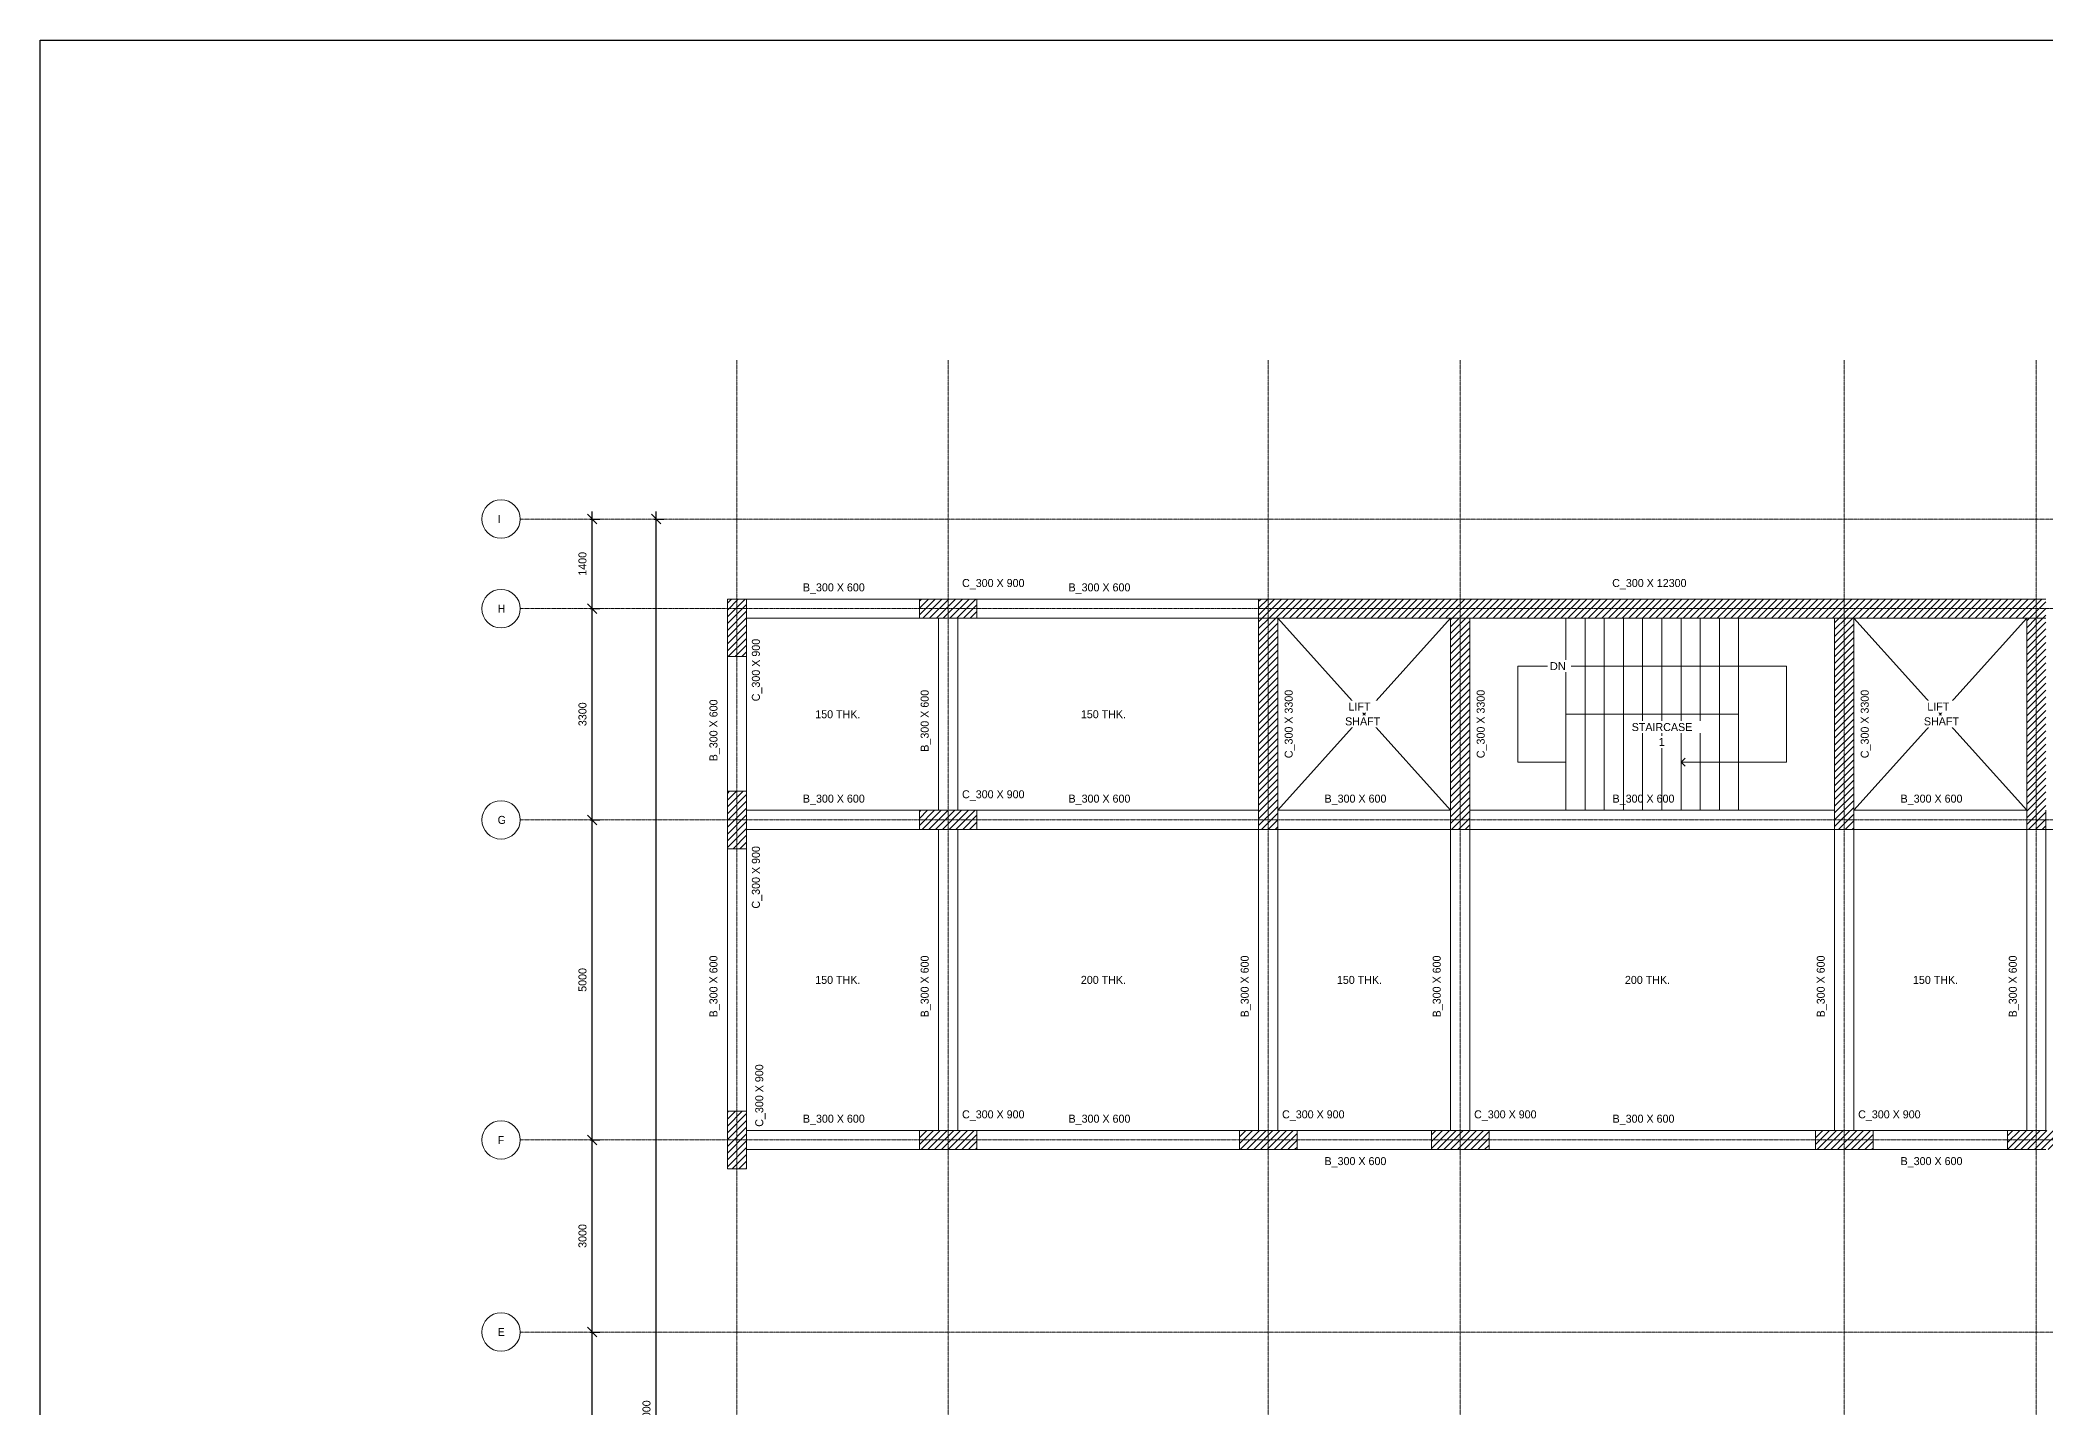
# Model space of a CAD drawing. Header units: millimetres. Extents: x -12446 to 395154, y -7552 to 35181.
# Drawn here: x 281025 to 312362, y 13815 to 35181 of the extents above; entities that cross this region are included whole.
import ezdxf

# ---------------------------------------------------------------- set-up
doc = ezdxf.new("R2010")
doc.units = ezdxf.units.MM
doc.header["$PDMODE"] = 35
doc.linetypes.add('Grid Line', pattern=[22.225, 12.7, -3.175, 3.175, -3.175])
doc.linetypes.add('Overhead', pattern=[3.96875, 2.38125, -1.5875])
for name, color, linetype, lineweight in [('A-ANNO-DIMS', 211, 'Continuous', 9), ('A-CUTOUT', 12, 'Continuous', 18), ('A-FLOR', 192, 'Continuous', 18), ('A-FLOR-IDEN', 11, 'Continuous', 9), ('Boundary', 40, 'Continuous', 30), ('G-ANNO-TEXT', 231, 'Continuous', 9), ('Origin', 40, 'Continuous', 30), ('S-BEAM', 12, 'Continuous', 18), ('S-BEAM-IDEN', 2, 'Continuous', 9), ('S-COLS', 52, 'Continuous', 18), ('S-COLS-IDEN', 171, 'Continuous', 9), ('S-GRID', 1, 'Continuous', 9), ('S-GRID-IDEN', 1, 'Continuous', 9), ('S-STRS', 31, 'Continuous', 18), ('S-STRS-ANNO', 31, 'Continuous', 18), ('S-STRS-IDEN', 31, 'Continuous', 18)]:
    doc.layers.add(name, color=color, linetype=linetype, lineweight=lineweight)
doc.styles.add('Arial', font='arial.ttf', dxfattribs={"height": 125})
doc.styles.add('JetBrains Mono', font='JetBrainsMono-VariableFont_wght.ttf', dxfattribs={"height": 125})
doc.dimstyles.new('Diagonal_-_2_5mm_JetBrains_Mono', dxfattribs={"dimscale": 304.8, "dimtxt": 176.918969, "dimasz": 0.492126, "dimexe": 0.393701, "dimexo": 0.246063, "dimgap": 0.287073, "dimtad": 1, "dimdec": 0, "dimzin": 0, "dimdsep": 46, "dimtxsty": 'JetBrains Mono', "dimblk1": 'OBLIQUE', "dimblk2": 'OBLIQUE', "dimsah": 1, "dimcen": 0.09, "dimdle": 0.393701, "dimazin": 0, "dimtfac": 1, "dimtdec": 4, "dimtix": 1, "dimtmove": 0, "dimatfit": 3, "dimfxl": 1, "dimtvp": 1, "dimtfill": 1, "dimtolj": 1, "dimtzin": 0, "dimarcsym": 2})
pattern_1 = [(45, (292212.27, 0), (-53.03301, 53.03301), [])]

# ---------------------------------------------------------------- blocks, each defined once
blk = doc.blocks.new('Grid - M_Grid Head - Circle-24584-01 1st Floor Lvl_')
at = {"layer": 'S-GRID-IDEN'}
blk.add_circle((0, 0), 6, dxfattribs=at)
blk = doc.blocks.new('_Oblique')
at = {"color": 0, "linetype": 'ByBlock', "lineweight": -2}
blk.add_line((-0.5, -0.5), (0.5, 0.5), dxfattribs=at)
blk = doc.blocks.new('*D98')
at = {"layer": 'A-ANNO-DIMS', "color": 0, "lineweight": -2, "transparency": 16777216}
for p, q in [((289650, 10880), (289650, 15120)), ((289619, 15000), (289770, 15000)), ((289619, 11000), (289770, 11000))]:
    blk.add_line(p, q, dxfattribs=at)
at = {"layer": 'Defpoints', "color": 0, "transparency": 16777216}
for p in [(289544, 15000), (289650, 15000), (289544, 11000)]:
    blk.add_point(p, dxfattribs=at)
at = {"layer": 'A-ANNO-DIMS', "color": 0, "lineweight": -2, "transparency": 16777216, "xscale": 150, "yscale": 150, "zscale": 150}
for p, rotation in [((289650, 15000), 90), ((289650, 11000), 270)]:
    blk.add_blockref('_Oblique', p, dxfattribs=dict(at, rotation=rotation))
at = {"layer": 'A-ANNO-DIMS', "color": 0, "transparency": 16777216, "insert": (289499, 13000), "char_height": 125, "width": 496.29, "attachment_point": 5, "rotation": 90, "style": 'JetBrains Mono', "bg_fill": 3, "box_fill_scale": 1.1, "bg_fill_color": 9, "bg_fill_true_color": 13158600, "bg_fill_transparency": 0}
blk.add_mtext('\\A1;4000', dxfattribs=at)
blk = doc.blocks.new('*D99')
at = {"layer": 'A-ANNO-DIMS', "color": 0, "lineweight": -2, "transparency": 16777216}
for p, q in [((289619, 18000), (289770, 18000)), ((289650, 14880), (289650, 18120)), ((289619, 15000), (289770, 15000))]:
    blk.add_line(p, q, dxfattribs=at)
at = {"layer": 'Defpoints', "color": 0, "transparency": 16777216}
for p in [(289544, 18000), (289650, 18000), (289544, 15000)]:
    blk.add_point(p, dxfattribs=at)
at = {"layer": 'A-ANNO-DIMS', "color": 0, "lineweight": -2, "transparency": 16777216, "xscale": 150, "yscale": 150, "zscale": 150}
for p, rotation in [((289650, 18000), 90), ((289650, 15000), 270)]:
    blk.add_blockref('_Oblique', p, dxfattribs=dict(at, rotation=rotation))
at = {"layer": 'A-ANNO-DIMS', "color": 0, "transparency": 16777216, "insert": (289499, 16500), "char_height": 125, "width": 496.29, "attachment_point": 5, "rotation": 90, "style": 'JetBrains Mono', "bg_fill": 3, "box_fill_scale": 1.1, "bg_fill_color": 9, "bg_fill_true_color": 13158600, "bg_fill_transparency": 0}
blk.add_mtext('\\A1;3000', dxfattribs=at)
blk = doc.blocks.new('*D100')
at = {"layer": 'A-ANNO-DIMS', "color": 0, "lineweight": -2, "transparency": 16777216}
for p, q in [((289619, 23000), (289770, 23000)), ((289650, 17880), (289650, 23120)), ((289619, 18000), (289770, 18000))]:
    blk.add_line(p, q, dxfattribs=at)
at = {"layer": 'Defpoints', "color": 0, "transparency": 16777216}
for p in [(289544, 23000), (289650, 23000), (289544, 18000)]:
    blk.add_point(p, dxfattribs=at)
at = {"layer": 'A-ANNO-DIMS', "color": 0, "lineweight": -2, "transparency": 16777216, "xscale": 150, "yscale": 150, "zscale": 150}
for p, rotation in [((289650, 23000), 90), ((289650, 18000), 270)]:
    blk.add_blockref('_Oblique', p, dxfattribs=dict(at, rotation=rotation))
at = {"layer": 'A-ANNO-DIMS', "color": 0, "transparency": 16777216, "insert": (289499, 20500), "char_height": 125, "width": 496.29, "attachment_point": 5, "rotation": 90, "style": 'JetBrains Mono', "bg_fill": 3, "box_fill_scale": 1.1, "bg_fill_color": 9, "bg_fill_true_color": 13158600, "bg_fill_transparency": 0}
blk.add_mtext('\\A1;5000', dxfattribs=at)
blk = doc.blocks.new('*D101')
at = {"layer": 'A-ANNO-DIMS', "color": 0, "lineweight": -2, "transparency": 16777216}
for p, q in [((289650, 22880), (289650, 26420)), ((289619, 26300), (289770, 26300)), ((289619, 23000), (289770, 23000))]:
    blk.add_line(p, q, dxfattribs=at)
at = {"layer": 'Defpoints', "color": 0, "transparency": 16777216}
for p in [(289544, 26300), (289650, 26300), (289544, 23000)]:
    blk.add_point(p, dxfattribs=at)
at = {"layer": 'A-ANNO-DIMS', "color": 0, "lineweight": -2, "transparency": 16777216, "xscale": 150, "yscale": 150, "zscale": 150}
for p, rotation in [((289650, 26300), 90), ((289650, 23000), 270)]:
    blk.add_blockref('_Oblique', p, dxfattribs=dict(at, rotation=rotation))
at = {"layer": 'A-ANNO-DIMS', "color": 0, "transparency": 16777216, "insert": (289499, 24650), "char_height": 125, "width": 496.29, "attachment_point": 5, "rotation": 90, "style": 'JetBrains Mono', "bg_fill": 3, "box_fill_scale": 1.1, "bg_fill_color": 9, "bg_fill_true_color": 13158600, "bg_fill_transparency": 0}
blk.add_mtext('\\A1;3300', dxfattribs=at)
blk = doc.blocks.new('*D102')
at = {"layer": 'A-ANNO-DIMS', "color": 0, "lineweight": -2, "transparency": 16777216}
for p, q in [((289619, 27700), (289770, 27700)), ((289650, 26180), (289650, 27820)), ((289619, 26300), (289770, 26300))]:
    blk.add_line(p, q, dxfattribs=at)
at = {"layer": 'Defpoints', "color": 0, "transparency": 16777216}
for p in [(289544, 27700), (289650, 27700), (289544, 26300)]:
    blk.add_point(p, dxfattribs=at)
at = {"layer": 'A-ANNO-DIMS', "color": 0, "lineweight": -2, "transparency": 16777216, "xscale": 150, "yscale": 150, "zscale": 150}
for p, rotation in [((289650, 27700), 90), ((289650, 26300), 270)]:
    blk.add_blockref('_Oblique', p, dxfattribs=dict(at, rotation=rotation))
at = {"layer": 'A-ANNO-DIMS', "color": 0, "transparency": 16777216, "insert": (289499, 27000), "char_height": 125, "width": 496.29, "attachment_point": 5, "rotation": 90, "style": 'JetBrains Mono', "bg_fill": 3, "box_fill_scale": 1.1, "bg_fill_color": 9, "bg_fill_true_color": 13158600, "bg_fill_transparency": 0}
blk.add_mtext('\\A1;1400', dxfattribs=at)
blk = doc.blocks.new('*D103')
at = {"layer": 'A-ANNO-DIMS', "color": 0, "lineweight": -2, "transparency": 16777216}
for p, q in [((290619, 27700), (290770, 27700)), ((290650, -420), (290650, 27820)), ((290619, -300), (290770, -300))]:
    blk.add_line(p, q, dxfattribs=at)
at = {"layer": 'Defpoints', "color": 0, "transparency": 16777216}
for p in [(290544, 27700), (290650, 27700), (290544, -300)]:
    blk.add_point(p, dxfattribs=at)
at = {"layer": 'A-ANNO-DIMS', "color": 0, "lineweight": -2, "transparency": 16777216, "xscale": 150, "yscale": 150, "zscale": 150}
for p, rotation in [((290650, 27700), 90), ((290650, -300), 270)]:
    blk.add_blockref('_Oblique', p, dxfattribs=dict(at, rotation=rotation))
at = {"layer": 'A-ANNO-DIMS', "color": 0, "transparency": 16777216, "insert": (290499, 13700), "char_height": 125, "width": 620.37, "attachment_point": 5, "rotation": 90, "style": 'JetBrains Mono', "bg_fill": 3, "box_fill_scale": 1.1, "bg_fill_color": 9, "bg_fill_true_color": 13158600, "bg_fill_transparency": 0}
blk.add_mtext('\\A1;28000', dxfattribs=at)

msp = doc.modelspace()

# ---------------------------------------------------------------- hatches: boundary and pattern name
at = {"layer": 'S-COLS'}
h = msp.add_hatch(dxfattribs=at)
h.set_pattern_fill('FP_1', color=8, style=0, pattern_type=2)
h.set_pattern_definition(pattern_1)
h.paths.add_polyline_path([(292062.3, 25550), (292062.3, 26450), (291762.3, 26450), (291762.3, 25550)])
h = msp.add_hatch(dxfattribs=at)
h.set_pattern_fill('FP_1', color=8, style=0, pattern_type=2)
h.set_pattern_definition(pattern_1)
h.paths.add_polyline_path([(295662.3, 26150), (295662.3, 26450), (294762.3, 26450), (294762.3, 26150), (295362.3, 26150)])
h = msp.add_hatch(dxfattribs=at)
h.set_pattern_fill('FP_1', color=8, style=0, pattern_type=2)
h.set_pattern_definition(pattern_1)
h.paths.add_polyline_path([(312362.3, 26150), (312362.3, 26450), (300062.3, 26450), (300062.3, 26150), (309944.6, 26150)])
h = msp.add_hatch(dxfattribs=at)
h.set_pattern_fill('FP_1', color=8, style=0, pattern_type=2)
h.set_pattern_definition(pattern_1)
h.paths.add_polyline_path([(300362.3, 22850), (300362.3, 26150), (300062.3, 26150), (300062.3, 22850)])
h = msp.add_hatch(dxfattribs=at)
h.set_pattern_fill('FP_1', color=8, style=0, pattern_type=2)
h.set_pattern_definition(pattern_1)
h.paths.add_polyline_path([(303362.3, 22850), (303362.3, 26150), (303062.3, 26150), (303062.3, 22850)])
h = msp.add_hatch(dxfattribs=at)
h.set_pattern_fill('FP_1', color=8, style=0, pattern_type=2)
h.set_pattern_definition(pattern_1)
h.paths.add_polyline_path([(309362.3, 22850), (309362.3, 26150), (309062.3, 26150), (309062.3, 22850)])
h = msp.add_hatch(dxfattribs=at)
h.set_pattern_fill('FP_1', color=8, style=0, pattern_type=2)
h.set_pattern_definition(pattern_1)
h.paths.add_polyline_path([(312362.3, 22850), (312362.3, 26150), (312062.3, 26150), (312062.3, 22850)])
h = msp.add_hatch(dxfattribs=at)
h.set_pattern_fill('FP_1', color=8, style=0, pattern_type=2)
h.set_pattern_definition(pattern_1)
h.paths.add_polyline_path([(292062.3, 22550), (292062.3, 23450), (291762.3, 23450), (291762.3, 22550)])
h = msp.add_hatch(dxfattribs=at)
h.set_pattern_fill('FP_1', color=8, style=0, pattern_type=2)
h.set_pattern_definition(pattern_1)
h.paths.add_polyline_path([(295662.3, 22850), (295662.3, 23150), (294762.3, 23150), (294762.3, 22850), (295362.3, 22850)])
h = msp.add_hatch(dxfattribs=at)
h.set_pattern_fill('FP_1', color=8, style=0, pattern_type=2)
h.set_pattern_definition(pattern_1)
h.paths.add_polyline_path([(292062.3, 17550), (292062.3, 18450), (291762.3, 18450), (291762.3, 17550)])
h = msp.add_hatch(dxfattribs=at)
h.set_pattern_fill('FP_1', color=8, style=0, pattern_type=2)
h.set_pattern_definition(pattern_1)
h.paths.add_polyline_path([(295362.3, 17850), (295662.3, 17850), (295662.3, 18150), (294762.3, 18150), (294762.3, 17850), (295062.3, 17850)])
h = msp.add_hatch(dxfattribs=at)
h.set_pattern_fill('FP_1', color=8, style=0, pattern_type=2)
h.set_pattern_definition(pattern_1)
h.paths.add_polyline_path([(300362.3, 17850), (300662.3, 17850), (300662.3, 18150), (299762.3, 18150), (299762.3, 17850), (300062.3, 17850)])
h = msp.add_hatch(dxfattribs=at)
h.set_pattern_fill('FP_1', color=8, style=0, pattern_type=2)
h.set_pattern_definition(pattern_1)
h.paths.add_polyline_path([(303362.3, 17850), (303662.3, 17850), (303662.3, 18150), (302762.3, 18150), (302762.3, 17850), (303062.3, 17850)])
h = msp.add_hatch(dxfattribs=at)
h.set_pattern_fill('FP_1', color=8, style=0, pattern_type=2)
h.set_pattern_definition(pattern_1)
h.paths.add_polyline_path([(309362.3, 17850), (309662.3, 17850), (309662.3, 18150), (308762.3, 18150), (308762.3, 17850), (309062.3, 17850)])
h = msp.add_hatch(dxfattribs=at)
h.set_pattern_fill('FP_1', color=8, style=0, pattern_type=2)
h.set_pattern_definition(pattern_1)
h.paths.add_polyline_path([(312362.3, 17850), (312662.3, 17850), (312662.3, 18150), (311762.3, 18150), (311762.3, 17850), (312062.3, 17850)])

# ---------------------------------------------------------------- linework, layer by layer
at = {"layer": 'A-CUTOUT'}
for p, q in [((300362.3, 26150), (303062.3, 23150)), ((300362.3, 23150), (303062.3, 26150)), ((309362.3, 26150), (312062.3, 23150)), ((309362.3, 23150), (312062.3, 26150))]:
    msp.add_line(p, q, dxfattribs=at)
at = {"layer": 'A-FLOR'}
for p, q in [((292062.3, 26450), (294762.3, 26450)), ((295062.3, 26150), (292062.3, 26150)), ((292062.3, 26150), (292062.3, 23150)), ((295062.3, 23150), (295062.3, 26150)), ((300062.3, 26150), (295362.3, 26150)), ((295362.3, 26150), (295362.3, 23150)), ((300062.3, 23150), (300062.3, 26150)), ((292062.3, 23150), (295062.3, 23150)), ((295362.3, 23150), (300062.3, 23150)), ((295062.3, 22850), (292062.3, 22850)), ((292062.3, 22850), (292062.3, 18150)), ((295062.3, 18150), (295062.3, 22850)), ((300062.3, 22850), (295362.3, 22850)), ((295362.3, 22850), (295362.3, 18150)), ((300062.3, 18150), (300062.3, 22850)), ((303062.3, 22850), (300362.3, 22850)), ((300362.3, 22850), (300362.3, 18150)), ((303062.3, 18150), (303062.3, 22850)), ((309062.3, 22850), (303362.3, 22850)), ((303362.3, 22850), (303362.3, 18150)), ((309062.3, 18150), (309062.3, 22850)), ((312062.3, 22850), (309362.3, 22850)), ((309362.3, 22850), (309362.3, 18150)), ((312062.3, 18150), (312062.3, 22850)), ((292062.3, 18150), (295062.3, 18150)), ((295362.3, 18150), (300062.3, 18150)), ((300362.3, 18150), (303062.3, 18150)), ((303362.3, 18150), (309062.3, 18150)), ((309362.3, 18150), (312062.3, 18150)), ((295062.3, 17850), (292062.3, 17850)), ((300062.3, 17850), (295362.3, 17850)), ((303062.3, 17850), (300362.3, 17850)), ((309062.3, 17850), (303362.3, 17850)), ((312062.3, 17850), (309362.3, 17850))]:
    msp.add_line(p, q, dxfattribs=at)
at = {"layer": 'Boundary'}
msp.add_lwpolyline([(281025.1, 35181.3), (329280.2, 35181.3), (329280.2, -7551.8), (281025.1, -7551.8)], close=True, dxfattribs=at)
at = {"layer": 'Origin'}
msp.add_point((300362.3, 26150), dxfattribs=at)
at = {"layer": 'S-BEAM'}
for p, q in [((292062.3, 26450), (292062.3, 26150)), ((294762.3, 26450), (292062.3, 26450)), ((294762.3, 26150), (294762.3, 26450)), ((295662.3, 26450), (295662.3, 26150)), ((300062.3, 26450), (295662.3, 26450)), ((300062.3, 26150), (300062.3, 26450)), ((292062.3, 26150), (294762.3, 26150)), ((295362.3, 26150), (295062.3, 26150)), ((295062.3, 26150), (295062.3, 23150)), ((295362.3, 23150), (295362.3, 26150)), ((295662.3, 26150), (300062.3, 26150)), ((292062.3, 25550), (291762.3, 25550)), ((291762.3, 25550), (291762.3, 23450)), ((292062.3, 23450), (292062.3, 25550)), ((291762.3, 23450), (292062.3, 23450)), ((292062.3, 23150), (292062.3, 22850)), ((294762.3, 23150), (292062.3, 23150)), ((294762.3, 22850), (294762.3, 23150)), ((295062.3, 23150), (295362.3, 23150)), ((295662.3, 23150), (295662.3, 22850)), ((300062.3, 23150), (295662.3, 23150)), ((300062.3, 22850), (300062.3, 23150)), ((300362.3, 23150), (300362.3, 22850)), ((303062.3, 23150), (300362.3, 23150)), ((303062.3, 22850), (303062.3, 23150)), ((303362.3, 23150), (303362.3, 22850)), ((309062.3, 23150), (303362.3, 23150)), ((309062.3, 22850), (309062.3, 23150)), ((309362.3, 23150), (309362.3, 22850)), ((312062.3, 23150), (309362.3, 23150)), ((312062.3, 22850), (312062.3, 23150)), ((312362.3, 23150), (312362.3, 22850)), ((292062.3, 22850), (294762.3, 22850)), ((295362.3, 22850), (295062.3, 22850)), ((295062.3, 22850), (295062.3, 18150)), ((295362.3, 18150), (295362.3, 22850)), ((295662.3, 22850), (300062.3, 22850)), ((300362.3, 22850), (300062.3, 22850)), ((300062.3, 22850), (300062.3, 18150)), ((300362.3, 18150), (300362.3, 22850)), ((300362.3, 22850), (303062.3, 22850)), ((303362.3, 22850), (303062.3, 22850)), ((303062.3, 22850), (303062.3, 18150)), ((303362.3, 18150), (303362.3, 22850)), ((303362.3, 22850), (309062.3, 22850)), ((309362.3, 22850), (309062.3, 22850)), ((309062.3, 22850), (309062.3, 18150)), ((309362.3, 18150), (309362.3, 22850)), ((309362.3, 22850), (312062.3, 22850)), ((312362.3, 22850), (312062.3, 22850)), ((312062.3, 22850), (312062.3, 18150)), ((312362.3, 18150), (312362.3, 22850)), ((312362.3, 22850), (316762.3, 22850)), ((292062.3, 22550), (291762.3, 22550)), ((291762.3, 22550), (291762.3, 18450)), ((292062.3, 18450), (292062.3, 22550)), ((291762.3, 18450), (292062.3, 18450)), ((292062.3, 18150), (292062.3, 17850)), ((294762.3, 18150), (292062.3, 18150)), ((294762.3, 17850), (294762.3, 18150)), ((295062.3, 18150), (295362.3, 18150)), ((295662.3, 18150), (295662.3, 17850)), ((299762.3, 18150), (295662.3, 18150)), ((299762.3, 17850), (299762.3, 18150)), ((300062.3, 18150), (300362.3, 18150)), ((300662.3, 18150), (300662.3, 17850)), ((302762.3, 18150), (300662.3, 18150)), ((302762.3, 17850), (302762.3, 18150)), ((303062.3, 18150), (303362.3, 18150)), ((303662.3, 18150), (303662.3, 17850)), ((308762.3, 18150), (303662.3, 18150)), ((308762.3, 17850), (308762.3, 18150)), ((309062.3, 18150), (309362.3, 18150)), ((309662.3, 18150), (309662.3, 17850)), ((311762.3, 18150), (309662.3, 18150)), ((311762.3, 17850), (311762.3, 18150)), ((312062.3, 18150), (312362.3, 18150)), ((292062.3, 17550), (291762.3, 17550)), ((292062.3, 17850), (294762.3, 17850)), ((295362.3, 17850), (295062.3, 17850)), ((295662.3, 17850), (299762.3, 17850)), ((300362.3, 17850), (300062.3, 17850)), ((300662.3, 17850), (302762.3, 17850)), ((303362.3, 17850), (303062.3, 17850)), ((303662.3, 17850), (308762.3, 17850)), ((309362.3, 17850), (309062.3, 17850)), ((309662.3, 17850), (311762.3, 17850)), ((312362.3, 17850), (312062.3, 17850))]:
    msp.add_line(p, q, dxfattribs=at)
at = {"layer": 'S-COLS'}
for p, q in [((291762.3, 25550), (291762.3, 26450)), ((292062.2, 26450), (291762.3, 26450)), ((292062.3, 26450), (292062.3, 26150)), ((294762.3, 26450), (295062.3, 26450)), ((294762.3, 26150), (294762.3, 26450)), ((295362.3, 26450), (295062.3, 26450)), ((295362.3, 26450), (295662.3, 26450)), ((295662.3, 26450), (295662.3, 26150)), ((300062.3, 26450), (303362.3, 26450)), ((300062.3, 26150), (300062.3, 26450)), ((300062.3, 26450), (300362.3, 26450)), ((303062.3, 26450), (303362.3, 26450)), ((303362.3, 26450), (309062.3, 26450)), ((303362.3, 26450), (309062.3, 26450)), ((309362.3, 26450), (309062.3, 26450)), ((309362.3, 26450), (312062.3, 26450)), ((312362.3, 26450), (312062.3, 26450)), ((292062.3, 26150), (292062.3, 25550)), ((295062.3, 26150), (294762.3, 26150)), ((295362.3, 26150), (295062.3, 26150)), ((295662.3, 26150), (295362.3, 26150)), ((300062.3, 26150), (300362.3, 26150)), ((300062.3, 22850), (300062.3, 26150)), ((312362.3, 26150), (300062.3, 26150)), ((300362.3, 26150), (300362.3, 22850)), ((303062.3, 26150), (303362.3, 26150)), ((303062.3, 22850), (303062.3, 26150)), ((303362.3, 26150), (303362.3, 22850)), ((309062.3, 26150), (309362.3, 26150)), ((309062.3, 22850), (309062.3, 26150)), ((309362.3, 26150), (309362.3, 22850)), ((312062.3, 26150), (312362.3, 26150)), ((312062.3, 22850), (312062.3, 26150)), ((292062.3, 25550), (291762.3, 25550)), ((291762.3, 23450), (292062.3, 23450)), ((291762.3, 22550), (291762.3, 23450)), ((292062.3, 23450), (292062.3, 23150)), ((292062.3, 23150), (292062.3, 22850)), ((294762.3, 23150), (295062.3, 23150)), ((294762.3, 22850), (294762.3, 23150)), ((295062.3, 23150), (295362.3, 23150)), ((295362.3, 23150), (295662.3, 23150)), ((295662.3, 23150), (295662.3, 22850)), ((292062.3, 22850), (292062.3, 22550)), ((295062.3, 22850), (294762.3, 22850)), ((295362.3, 22850), (295062.3, 22850)), ((295662.3, 22850), (295362.3, 22850)), ((300362.3, 22850), (300062.3, 22850)), ((303362.3, 22850), (303062.3, 22850)), ((309362.3, 22850), (309062.3, 22850)), ((312362.3, 22850), (312062.3, 22850)), ((292062.3, 22550), (291762.3, 22550)), ((291762.3, 18450), (292062.3, 18450)), ((291762.3, 17550), (291762.3, 18450)), ((292062.3, 18450), (292062.3, 18150)), ((292062.3, 18150), (292062.3, 17850)), ((294762.3, 18150), (295062.3, 18150)), ((294762.3, 17850), (294762.3, 18150)), ((295062.3, 18150), (295362.3, 18150)), ((295362.3, 18150), (295662.3, 18150)), ((295662.3, 18150), (295662.3, 17850)), ((299762.3, 18150), (300062.3, 18150)), ((299762.3, 17850), (299762.3, 18150)), ((300062.3, 18150), (300362.3, 18150)), ((300362.3, 18150), (300662.3, 18150)), ((300662.3, 18150), (300662.3, 17850)), ((302762.3, 18150), (303062.3, 18150)), ((302762.3, 17850), (302762.3, 18150)), ((303062.3, 18150), (303362.3, 18150)), ((303362.3, 18150), (303662.3, 18150)), ((303662.3, 18150), (303662.3, 17850)), ((308762.3, 18150), (309062.3, 18150)), ((308762.3, 17850), (308762.3, 18150)), ((309062.3, 18150), (309362.3, 18150)), ((309362.3, 18150), (309662.3, 18150)), ((309662.3, 18150), (309662.3, 17850)), ((311762.3, 18150), (312062.3, 18150)), ((311762.3, 17850), (311762.3, 18150)), ((312062.3, 18150), (312362.3, 18150)), ((292062.3, 17550), (291762.3, 17550)), ((292062.3, 17850), (292062.3, 17550)), ((295062.3, 17850), (294762.3, 17850)), ((295362.3, 17850), (295062.3, 17850)), ((295662.3, 17850), (295362.3, 17850)), ((300062.3, 17850), (299762.3, 17850)), ((300362.3, 17850), (300062.3, 17850)), ((300662.3, 17850), (300362.3, 17850)), ((303062.3, 17850), (302762.3, 17850)), ((303362.3, 17850), (303062.3, 17850)), ((303662.3, 17850), (303362.3, 17850)), ((309062.3, 17850), (308762.3, 17850)), ((309362.3, 17850), (309062.3, 17850)), ((309662.3, 17850), (309362.3, 17850)), ((312062.3, 17850), (311762.3, 17850)), ((312362.3, 17850), (312062.3, 17850))]:
    msp.add_line(p, q, dxfattribs=at)
at = {"layer": 'S-GRID', "linetype": 'Grid Line'}
for p, q in [((291912.3, 30181.3), (291912.3, -4050.9)), ((295212.3, 30181.3), (295212.3, -4050.9)), ((300212.3, 30181.3), (300212.3, -4050.9)), ((303212.3, 30181.3), (303212.3, -4050.9)), ((309212.3, 30181.3), (309212.3, -4050.9)), ((312212.3, 30181.3), (312212.3, -4050.9)), ((322464.7, 26300), (288526.4, 26300)), ((322464.7, 23000), (288526.4, 23000)), ((322464.7, 18000), (288526.4, 18000)), ((322464.7, 15000), (288526.4, 15000))]:
    msp.add_line(p, q, dxfattribs=at)
at = {"layer": 'S-STRS'}
for p, q in [((303362.3, 26150), (303362.3, 23150)), ((304862.3, 26150), (303362.3, 26150)), ((304862.3, 24650), (304862.3, 26150)), ((305162.3, 24650), (305162.3, 26150)), ((305462.3, 24650), (305462.3, 26150)), ((305762.3, 24650), (305762.3, 26150)), ((306062.3, 24650), (306062.3, 26150)), ((306362.3, 24650), (306362.3, 26150)), ((306662.3, 24650), (306662.3, 26150)), ((306962.3, 24650), (306962.3, 26150)), ((307262.3, 24650), (307262.3, 26150)), ((307562.3, 24650), (307562.3, 26150)), ((304862.3, 23150), (304862.3, 24650)), ((305162.3, 24650), (304862.3, 24650)), ((305462.3, 24650), (305162.3, 24650)), ((305162.3, 24650), (305162.3, 23150)), ((305762.3, 24650), (305462.3, 24650)), ((305462.3, 24650), (305462.3, 23150)), ((306062.3, 24650), (305762.3, 24650)), ((305762.3, 24650), (305762.3, 23150)), ((306362.3, 24650), (306062.3, 24650)), ((306062.3, 24650), (306062.3, 23150)), ((306662.3, 24650), (306362.3, 24650)), ((306362.3, 24650), (306362.3, 23150)), ((306962.3, 24650), (306662.3, 24650)), ((306662.3, 24650), (306662.3, 23150)), ((307262.3, 24650), (306962.3, 24650)), ((306962.3, 24650), (306962.3, 23150)), ((307562.3, 24650), (307262.3, 24650)), ((307262.3, 24650), (307262.3, 23150)), ((307562.3, 24650), (307562.3, 23150)), ((303362.3, 23150), (304862.3, 23150))]:
    msp.add_line(p, q, dxfattribs=at)
at = {"layer": 'S-STRS', "linetype": 'Overhead'}
for p, q in [((304862.3, 24650), (304862.3, 26150)), ((305162.3, 24650), (305162.3, 26150)), ((305462.3, 24650), (305462.3, 26150)), ((305762.3, 24650), (305762.3, 26150)), ((306062.3, 24650), (306062.3, 26150)), ((306362.3, 24650), (306362.3, 26150)), ((306662.3, 24650), (306662.3, 26150)), ((306962.3, 24650), (306962.3, 26150)), ((307262.3, 24650), (307262.3, 26150)), ((307562.3, 24650), (307562.3, 26150)), ((305162.3, 24650), (305162.3, 23150)), ((305462.3, 24650), (305462.3, 23150)), ((305762.3, 24650), (305762.3, 23150)), ((306062.3, 24650), (306062.3, 23150)), ((306362.3, 24650), (306362.3, 23150)), ((306662.3, 24650), (306662.3, 23150)), ((306962.3, 24650), (306962.3, 23150)), ((307262.3, 24650), (307262.3, 23150)), ((307562.3, 24650), (307562.3, 23150))]:
    msp.add_line(p, q, dxfattribs=at)
at = {"layer": 'S-STRS-ANNO'}
for p, q in [((304112.3, 25400), (304112.3, 23900)), ((304862.3, 25400), (304112.3, 25400)), ((305162.3, 25400), (304862.3, 25400)), ((305462.3, 25400), (305162.3, 25400)), ((305762.3, 25400), (305462.3, 25400)), ((306062.3, 25400), (305762.3, 25400)), ((306362.3, 25400), (306062.3, 25400)), ((306662.3, 25400), (306362.3, 25400)), ((306962.3, 25400), (306662.3, 25400)), ((307262.3, 25400), (306962.3, 25400)), ((307562.3, 25400), (307262.3, 25400)), ((308312.3, 25400), (307562.3, 25400)), ((308312.3, 23900), (308312.3, 25400)), ((304112.3, 23900), (304862.3, 23900)), ((306662.3, 23900), (306724.8, 23962.5)), ((306662.3, 23900), (306962.3, 23900)), ((306662.3, 23900), (306724.8, 23837.5)), ((306962.3, 23900), (307262.3, 23900)), ((307262.3, 23900), (307562.3, 23900)), ((307562.3, 23900), (308312.3, 23900))]:
    msp.add_line(p, q, dxfattribs=at)

# ---------------------------------------------------------------- block references
at = {"layer": 'S-GRID-IDEN', "xscale": 49.99999999999998, "yscale": 49.99999999999998, "zscale": 49.99999999999998, "rotation": 89.99999999999984}
for p in [(288226.4, 27700), (288226.4, 26300), (288226.4, 23000), (288226.4, 18000), (288226.4, 15000)]:
    msp.add_blockref('Grid - M_Grid Head - Circle-24584-01 1st Floor Lvl_', p, dxfattribs=at)

# ---------------------------------------------------------------- texts
at = {"layer": 'A-FLOR-IDEN', "char_height": 125, "width": 1026.16, "attachment_point": 1, "style": 'JetBrains Mono'}
for s, insert in [('150 THK.', (293135.3, 24713)), ('150 THK.', (297285.3, 24713)), ('150 THK.', (293135.3, 20563)), ('200 THK.', (297285.3, 20563)), ('150 THK.', (301285.3, 20563)), ('200 THK.', (305785.3, 20563)), ('150 THK.', (310285.3, 20563))]:
    msp.add_mtext(s, dxfattribs=dict(at, insert=insert))
at = {"layer": 'S-BEAM-IDEN', "char_height": 125, "width": 1410.97, "attachment_point": 1, "style": 'JetBrains Mono'}
for insert in [(292942.4, 26694.8), (297092.4, 26694.8), (292942.4, 23394.8), (297092.4, 23394.8), (301092.4, 23394.8), (305592.4, 23394.8), (310092.4, 23394.8), (292942.4, 18394.8), (297092.4, 18394.8), (305592.4, 18394.8), (301091.7, 17732.4), (310092.4, 17732.4)]:
    msp.add_mtext('B_300 X 600', dxfattribs=dict(at, insert=insert))
at = {"layer": 'S-BEAM-IDEN', "char_height": 125, "width": 1410.97, "attachment_point": 1, "rotation": 90, "style": 'JetBrains Mono'}
for insert in [(291482.6, 23915.1), (294782.6, 24065.1), (291482.6, 19915.1), (294782.6, 19915.1), (299782.6, 19915.1), (302782.6, 19915.1), (308782.6, 19915.1), (311782.6, 19915.1)]:
    msp.add_mtext('B_300 X 600', dxfattribs=dict(at, insert=insert))
at = {"layer": 'S-COLS-IDEN', "char_height": 125, "attachment_point": 1, "style": 'JetBrains Mono'}
for s, insert, width in [('C_300 X 900', (295429.2, 26762.7), 1410.97), ('C_300 X 12300', (305586.4, 26762.7), 1667.51), ('C_300 X 900', (295429.2, 23462.7), 1410.97), ('C_300 X 900', (295429.2, 18462.7), 1410.97), ('C_300 X 900', (300429.2, 18462.7), 1410.97), ('C_300 X 900', (303429.2, 18462.7), 1410.97), ('C_300 X 900', (309429.2, 18462.7), 1410.97)]:
    msp.add_mtext(s, dxfattribs=dict(at, insert=insert, width=width))
at = {"layer": 'S-COLS-IDEN', "char_height": 125, "attachment_point": 1, "rotation": 90, "style": 'JetBrains Mono'}
for s, insert, width in [('C_300 X 900', (292145.1, 24853), 1410.97), ('C_300 X 3300', (300469.6, 23964), 1539.24), ('C_300 X 3300', (303469.6, 23964), 1539.24), ('C_300 X 3300', (309469.6, 23964), 1539.24), ('C_300 X 900', (292145.1, 21614.9), 1410.97), ('C_300 X 900', (292198.1, 18205.8), 1410.97)]:
    msp.add_mtext(s, dxfattribs=dict(at, insert=insert, width=width))

# ---------------------------------------------------------------- next in the draw order: texts
at = {"layer": 'G-ANNO-TEXT', "color": 7, "char_height": 125, "attachment_point": 1, "style": 'JetBrains Mono', "bg_fill": 3, "box_fill_scale": 1.25, "bg_fill_color": 9, "bg_fill_true_color": 13158600, "bg_fill_transparency": 0}
for s, insert, width in [('LIFT ', (301467.2, 24833), 641.35), ('LIFT ', (310509.4, 24833), 641.35), ('STAIRCASE ', (305891.2, 24513), 1182.489)]:
    msp.add_mtext(s, dxfattribs=dict(at, insert=insert, width=width))
at = {"layer": 'S-GRID-IDEN', "char_height": 125, "width": 128.27, "attachment_point": 1, "style": 'JetBrains Mono', "bg_fill": 3, "box_fill_scale": 1.25, "bg_fill_color": 9, "bg_fill_true_color": 13158600, "bg_fill_transparency": 0}
for s, insert in [('I', (288173.2, 27762.1)), ('H', (288173.2, 26362.1)), ('G', (288173.2, 23062.1)), ('F', (288173.2, 18062.1)), ('E', (288173.2, 15062.1))]:
    msp.add_mtext(s, dxfattribs=dict(at, insert=insert))
at = {"layer": 'S-STRS-IDEN', "insert": (304611.1, 25464.2), "char_height": 125, "width": 301.369, "attachment_point": 1, "line_spacing_factor": 0.941778, "style": 'Arial', "bg_fill": 3, "box_fill_scale": 1.25, "bg_fill_color": 9, "bg_fill_true_color": 13158600, "bg_fill_transparency": 0}
msp.add_mtext('DN', dxfattribs=at)

# ---------------------------------------------------------------- next in the draw order: dimensions: what is measured, and where the dimension line sits
at = {"layer": 'A-ANNO-DIMS'}
for base, p1, p2, override, picture, middle in [((290650.4, 27700), (290544.4, -300), (290544.4, 27700), {"dimpost": '<>', "dimfxl": 28000}, '*D103', (290498.6, 13700)), ((289650.4, 15000), (289544.4, 11000), (289544.4, 15000), {"dimpost": '<>', "dimfxl": 4000}, '*D98', (289498.7, 13000))]:
    dim = msp.add_linear_dim(base=base, p1=p1, p2=p2, angle=90, dimstyle='Diagonal_-_2_5mm_JetBrains_Mono', override=override, dxfattribs=at)
    dim.commit()
    dim.dimension.update_dxf_attribs({"geometry": picture, "text_midpoint": middle})

# ---------------------------------------------------------------- next in the draw order: texts
at = {"layer": 'G-ANNO-TEXT', "color": 7, "char_height": 125, "attachment_point": 1, "style": 'JetBrains Mono', "bg_fill": 3, "box_fill_scale": 1.25, "bg_fill_color": 9, "bg_fill_true_color": 13158600, "bg_fill_transparency": 0}
for s, insert, width in [('SHAFT', (301414.3, 24601.4), 641.35), ('SHAFT', (310456.5, 24601.4), 641.35), ('1', (306314.6, 24281.4), 128.27)]:
    msp.add_mtext(s, dxfattribs=dict(at, insert=insert, width=width))

# ---------------------------------------------------------------- next in the draw order: dimensions: what is measured, and where the dimension line sits
at = {"layer": 'A-ANNO-DIMS'}
dim = msp.add_linear_dim(base=(289650.4, 18000), p1=(289544.4, 15000), p2=(289544.4, 18000), angle=90, dimstyle='Diagonal_-_2_5mm_JetBrains_Mono', override={"dimpost": '<>', "dimfxl": 3000}, dxfattribs=at)
dim.commit()
dim.dimension.update_dxf_attribs({"geometry": '*D99', "text_midpoint": (289498.7, 16500)})

# ---------------------------------------------------------------- next in the draw order: dimensions: what is measured, and where the dimension line sits
dim = msp.add_linear_dim(base=(289650.4, 23000), p1=(289544.4, 18000), p2=(289544.4, 23000), angle=90, dimstyle='Diagonal_-_2_5mm_JetBrains_Mono', override={"dimpost": '<>', "dimfxl": 5000}, dxfattribs=at)
dim.commit()
dim.dimension.update_dxf_attribs({"geometry": '*D100', "text_midpoint": (289498.7, 20500)})

# ---------------------------------------------------------------- next in the draw order: dimensions: what is measured, and where the dimension line sits
dim = msp.add_linear_dim(base=(289650.4, 26300), p1=(289544.4, 23000), p2=(289544.4, 26300), angle=90, dimstyle='Diagonal_-_2_5mm_JetBrains_Mono', override={"dimpost": '<>', "dimfxl": 3300}, dxfattribs=at)
dim.commit()
dim.dimension.update_dxf_attribs({"geometry": '*D101', "text_midpoint": (289498.7, 24650)})

# ---------------------------------------------------------------- next in the draw order: dimensions: what is measured, and where the dimension line sits
dim = msp.add_linear_dim(base=(289650.4, 27700), p1=(289544.4, 26300), p2=(289544.4, 27700), angle=90, dimstyle='Diagonal_-_2_5mm_JetBrains_Mono', override={"dimpost": '<>', "dimfxl": 1400}, dxfattribs=at)
dim.commit()
dim.dimension.update_dxf_attribs({"geometry": '*D102', "text_midpoint": (289498.7, 27000)})

# ---------------------------------------------------------------- next in the draw order: linework, layer by layer
at = {"layer": 'S-GRID', "linetype": 'Grid Line'}
msp.add_line((322464.7, 27700), (288526.4, 27700), dxfattribs=at)

doc.saveas('drawing.dxf')
